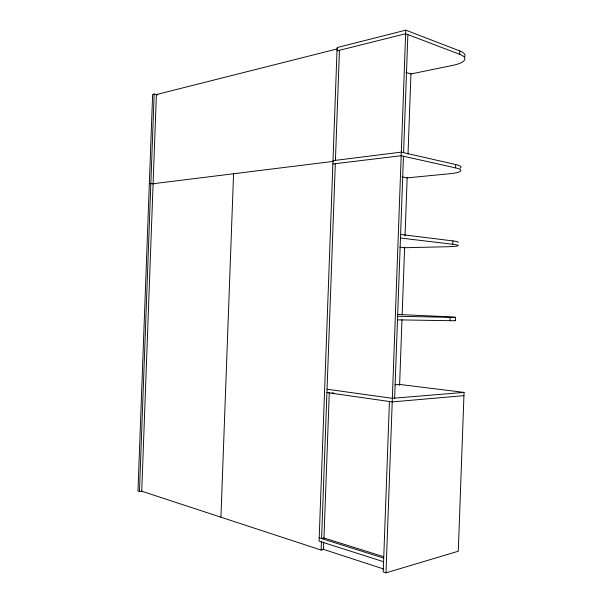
<?xml version="1.0" encoding="UTF-8"?>
<svg xmlns="http://www.w3.org/2000/svg" width="603" height="603" viewBox="0 0 603 603"><rect width="100%" height="100%" fill="white"/><g stroke="black" fill="none" stroke-linecap="round" stroke-linejoin="round"><path stroke-width="0.9" d="M397.49 319.854L450.019 320.683L450.14 317.336A28.379 0.377 2.2 0 0 443.77 316.56L397.392 314.434M399.842 247.207L404.605 247.72L446.303 246.77A28.379 1.907 1.5 0 0 452.793 244.268L452.921 240.929L400.603 234.446M402.095 176.86L407.153 177.862L448.956 173.815A28.379 4.304 0.7 0 0 455.574 167.883L455.695 164.544L401.319 152.129L332.999 160.662M405.909 72.315L410.937 73.981L452.906 65.328A28.394 7.854 -0.7 0 0 459.697 54.3L459.818 50.961L405.766 30.15L337.137 47.577L319.077 541.147L383.591 561.702M455.393 320.623L455.506 317.336M394.973 384.744L399.623 384.443L464.054 392.395L458.288 551.24L385.988 572.85L383.214 571.938L389.432 401.508M142.225 491.128L139.459 491.551L154.149 94.045L157.843 94.89M220.932 517.193L233.565 173.747M337.65 48.813L156.396 94.558L141.735 491.204L321.113 550.072L321.422 541.615M335.306 163.692L321.587 538.569L324.308 537.929M335.426 160.36L339.451 50.29M323.698 541.961L323.419 549.491L321.113 550.072M329.298 392.395L323.977 538.004L383.433 556.614M385.988 572.85L405.766 30.15M394.641 398.131L403.452 156.222M403.588 152.642L407.884 34.59M399.585 385.423L401.99 319.605M402.156 314.902L404.628 247.2M405.035 235.916L407.161 177.621M408.012 154.217L410.945 73.732M154.149 94.045L152.634 94.43L137.974 491.061L139.459 491.551M337.009 50.901L405.638 33.738L459.697 54.3M149.34 183.598L153.614 183.802M153.094 183.727L333.474 161.363M332.871 163.986L401.191 155.717L455.574 167.883M463.933 395.658L392.214 401.907L326.932 392.561L329.72 392.365M464.054 392.395L392.349 398.319L327.052 389.221M397.618 316.274L450.14 317.336M400.475 238.027L452.793 244.268M332.102 392.794L333.964 393.058M319.198 537.816L383.719 558.114M322.922 549.175L383.689 569.013M455.695 164.544A28.379 4.409 0.6 0 1 460.247 168.147M455.001 320.51A28.379 0.482 2.3 0 1 450.019 320.683M452.921 240.929A28.379 2.013 1.4 0 1 458.084 242.451M459.818 50.961A28.394 7.96 -0.7 0 1 464.574 56.923"/></g></svg>
